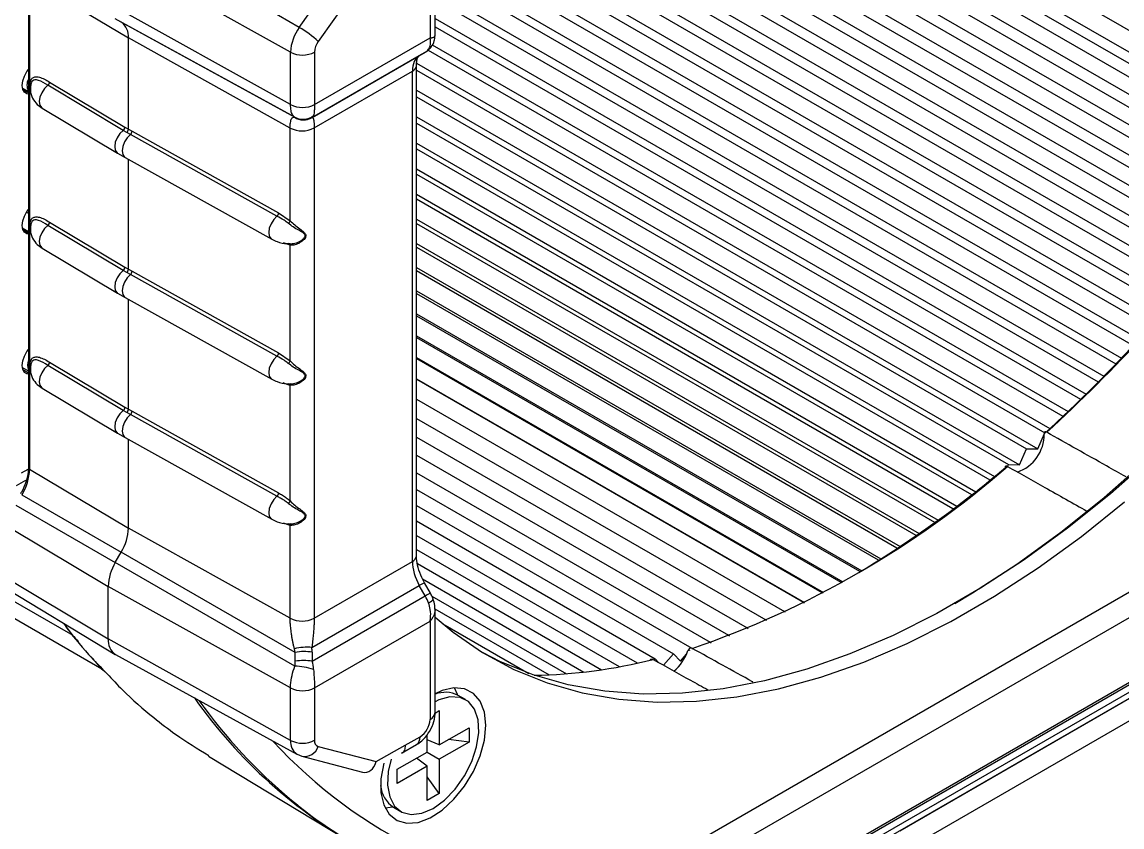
# Model space of a CAD drawing. Extents: x 6 to 134, y 3 to 97.
# Drawn here: x 21.025 to 24.871, y 68.674 to 71.49 of the extents above; entities that cross this region are included whole.
import ezdxf

# ---------------------------------------------------------------- set-up
doc = ezdxf.new("R2010")
doc.units = 0
doc.header["$MEASUREMENT"] = 0
doc.layers.add('OBJECT', color=7, linetype='CONTINUOUS')

msp = doc.modelspace()

# ---------------------------------------------------------------- linework, layer by layer
at = {"layer": 'OBJECT'}
for p, q in [((22.4914, 72.8488), (25.5259, 71.0971)), ((22.4622, 72.7893), (25.4692, 71.0534)), ((22.4473, 72.7583), (25.4635, 71.0171)), ((22.4298, 72.7212), (25.4201, 70.995)), ((22.4079, 72.6737), (25.4103, 70.9404)), ((22.3915, 72.6374), (25.367, 70.9196)), ((22.3699, 72.5887), (25.3562, 70.8647)), ((22.3546, 72.5532), (25.313, 70.8453)), ((22.3192, 72.4686), (25.2561, 70.7732)), ((22.3335, 72.5033), (25.3011, 70.7901)), ((22.2986, 72.4176), (25.2249, 70.7283)), ((22.2853, 72.3838), (25.2021, 70.7)), ((22.2653, 72.3316), (25.1678, 70.656)), ((22.253, 72.2988), (25.1453, 70.6292)), ((22.2336, 72.2455), (25.1098, 70.585)), ((22.2223, 72.2137), (25.0876, 70.5595)), ((22.2035, 72.1592), (25.051, 70.5154)), ((22.1931, 72.1284), (25.0292, 70.4912)), ((22.1656, 72.0431), (24.97, 70.4242)), ((22.175, 72.0728), (24.9914, 70.447)), ((21.9941, 71.471), (21.3611, 71.8392)), ((22.4515, 71.7781), (22.4515, 71.4345)), ((22.4691, 71.4418), (22.4691, 71.8026)), ((22.4691, 71.8012), (24.931, 70.38)), ((21.9636, 71.3843), (21.3261, 71.7397)), ((21.9941, 71.471), (22.1962, 71.7572)), ((22.4691, 71.7677), (24.91, 70.3586)), ((22.2628, 71.7079), (22.0607, 71.4217)), ((22.4691, 71.7004), (24.8698, 70.3145)), ((22.4691, 71.6685), (24.8494, 70.2944)), ((21.0472, 71.6469), (21.0472, 69.9317)), ((21.0514, 71.6409), (21.3969, 71.4344)), ((21.0514, 71.6409), (21.0514, 69.9257)), ((22.4691, 71.6006), (24.808, 70.2504)), ((21.9636, 71.201), (21.3261, 71.5564)), ((22.4691, 71.5704), (24.7882, 70.2317)), ((21.9788, 71.1567), (21.351, 71.5014)), ((21.372, 71.4893), (21.351, 71.5014)), ((21.9799, 71.1555), (21.372, 71.4893)), ((22.4691, 71.502), (24.7456, 70.1878)), ((22.4691, 71.4735), (24.7263, 70.1704)), ((21.9624, 71.1191), (21.3969, 71.4344)), ((21.3969, 71.115), (21.3969, 71.4344)), ((22.0477, 71.2014), (22.4515, 71.4345)), ((22.4447, 71.3919), (24.6639, 70.1108)), ((22.4595, 71.4102), (24.6825, 70.1269)), ((21.9636, 71.201), (21.9636, 71.3843)), ((22.0385, 71.1555), (22.4139, 71.3722)), ((22.0395, 71.1561), (22.4346, 71.3842)), ((22.0477, 71.3848), (22.0477, 71.2014)), ((22.4139, 71.3722), (22.4346, 71.3842)), ((22.0465, 71.1195), (22.3897, 71.3177)), ((22.3897, 69.6024), (22.3897, 71.3177)), ((22.4041, 69.6224), (22.4041, 71.3377)), ((22.4041, 71.321), (24.601, 70.0528)), ((22.4046, 71.3458), (24.6189, 70.0675)), ((21.121, 71.2799), (21.3847, 71.1222)), ((21.026, 71.2587), (21.0472, 71.2465)), ((21.0472, 71.2417), (21.0276, 71.253)), ((21.3787, 71.1108), (21.115, 71.2685)), ((22.4041, 71.2513), (24.5767, 69.9971)), ((22.4041, 71.228), (24.5376, 69.9963)), ((21.0953, 71.1887), (21.3591, 71.031)), ((21.3847, 71.1222), (21.3969, 71.115)), ((21.9771, 71.1565), (21.9799, 71.1555)), ((21.9799, 71.1555), (21.9803, 71.1557)), ((22.0395, 71.1561), (22.0392, 71.1559)), ((22.4041, 71.158), (24.5124, 69.9409)), ((22.4041, 71.1364), (24.4737, 69.9416)), ((21.391, 71.1035), (21.3787, 71.1108)), ((21.4036, 71.0965), (21.391, 71.1035)), ((21.3969, 71.115), (21.4094, 71.108)), ((21.9163, 70.8107), (21.4036, 71.0965)), ((21.4094, 71.108), (21.9221, 70.8222)), ((21.9624, 70.7941), (21.9624, 71.1191)), ((22.0465, 71.1195), (22.0465, 69.4043)), ((22.4041, 71.0661), (24.4251, 69.8994)), ((22.4041, 71.0463), (24.4095, 69.8886)), ((18.223, 71.0058), (21.3034, 69.2275)), ((18.2913, 71.0252), (21.2029, 69.3444)), ((21.3591, 71.031), (21.3851, 71.016)), ((21.3851, 71.016), (21.8978, 70.7302)), ((21.3969, 70.625), (21.3969, 71.0094)), ((22.4041, 70.9758), (24.3597, 69.8468)), ((22.4041, 70.9578), (24.345, 69.8373)), ((22.4041, 70.8871), (24.2939, 69.7961)), ((22.4041, 70.8709), (24.2801, 69.7878)), ((21.0406, 70.8246), (21.0472, 70.8208)), ((21.9221, 70.8222), (21.9624, 70.7941)), ((21.3787, 70.6209), (21.115, 70.7786)), ((21.121, 70.79), (21.3847, 70.6323)), ((22.4041, 70.8), (24.2279, 69.7471)), ((22.4041, 70.7856), (24.215, 69.7402)), ((21.0258, 70.7699), (21.0472, 70.7576)), ((21.0472, 70.7518), (21.0276, 70.7631)), ((21.0953, 70.6988), (21.3591, 70.5411)), ((21.9624, 70.7087), (21.9394, 70.7171)), ((21.9624, 70.3042), (21.9624, 70.7087)), ((22.4041, 70.7147), (24.1615, 69.7001)), ((22.4041, 70.7021), (24.1497, 69.6944)), ((21.391, 70.6136), (21.3787, 70.6209)), ((21.3847, 70.6323), (21.3969, 70.625)), ((21.3969, 70.625), (21.4094, 70.6181)), ((22.4041, 70.6311), (24.095, 69.655)), ((22.4041, 70.6204), (24.0843, 69.6504)), ((21.4036, 70.6065), (21.391, 70.6136)), ((21.9163, 70.3207), (21.4036, 70.6065)), ((21.4094, 70.6181), (21.9221, 70.3322)), ((22.4041, 70.5494), (24.0283, 69.6118)), ((21.3591, 70.5411), (21.3851, 70.5261)), ((21.3851, 70.5261), (21.8978, 70.2403)), ((21.3969, 70.1351), (21.3969, 70.5195)), ((22.4041, 70.5405), (24.0187, 69.6084)), ((22.4041, 70.4696), (23.9614, 69.5705)), ((22.4041, 70.4625), (23.953, 69.5683)), ((22.4041, 70.3917), (23.8945, 69.5313)), ((22.4041, 70.3865), (23.8874, 69.5302)), ((21.9221, 70.3322), (21.9624, 70.3042)), ((22.4041, 70.3158), (23.8275, 69.4941)), ((22.4041, 70.3125), (23.8217, 69.4941)), ((21.0256, 70.2816), (21.0472, 70.2691)), ((21.3787, 70.131), (21.115, 70.2887)), ((21.121, 70.3001), (21.3847, 70.1424)), ((24.8494, 70.2944), (24.851, 70.2947)), ((21.0472, 70.2619), (21.0276, 70.2732)), ((22.4041, 70.242), (23.7604, 69.459)), ((22.4041, 70.2406), (23.7561, 69.46)), ((21.0953, 70.2088), (21.3591, 70.0512)), ((21.9624, 69.8143), (21.9624, 70.2188)), ((24.7882, 70.2317), (24.7898, 70.2319)), ((22.4041, 70.1707), (23.6906, 69.428)), ((24.7263, 70.1704), (24.728, 70.1707)), ((21.391, 70.1237), (21.3787, 70.131)), ((21.3847, 70.1424), (21.3969, 70.1351)), ((21.4036, 70.1166), (21.391, 70.1237)), ((21.3969, 70.1351), (21.4094, 70.1281)), ((21.4094, 70.1281), (21.9221, 69.8423)), ((21.9163, 69.8308), (21.4036, 70.1166)), ((22.4041, 70.103), (23.6253, 69.398)), ((24.6639, 70.1108), (24.6657, 70.111)), ((21.3591, 70.0512), (21.3851, 70.0362)), ((24.5767, 69.9971), (24.5998, 70.05)), ((24.601, 70.0528), (24.6029, 70.0529)), ((21.3851, 70.0362), (21.8978, 69.7503)), ((21.3969, 69.7191), (21.3969, 70.0296)), ((22.4041, 70.0375), (23.5602, 69.3701)), ((22.4041, 69.9743), (23.4953, 69.3443)), ((24.5124, 69.9409), (24.5376, 69.9963)), ((24.5376, 69.9963), (24.5767, 69.9971)), ((25.6881, 69.9518), (23.3042, 68.5756)), ((24.4709, 69.9355), (24.4737, 69.9416)), ((24.4737, 69.9416), (24.5124, 69.9409)), ((21.0234, 69.9123), (21.0468, 69.9258)), ((21.0514, 69.9257), (21.3969, 69.7191)), ((22.4041, 69.9133), (23.4306, 69.3207)), ((23.3473, 68.5121), (25.754, 69.9015)), ((21.0057, 69.8683), (21.0385, 69.8872)), ((22.4041, 69.8547), (23.3664, 69.2992)), ((24.4095, 69.8886), (24.4118, 69.8885)), ((21.0247, 69.836), (21.372, 69.6355)), ((24.345, 69.8373), (24.3473, 69.8371)), ((21.0037, 69.7996), (21.351, 69.5991)), ((22.4041, 69.7984), (23.3025, 69.2798)), ((24.2801, 69.7878), (24.2826, 69.7875)), ((21.9624, 69.7289), (21.9394, 69.7372)), ((22.4041, 69.7446), (23.239, 69.2626)), ((25.9797, 69.7711), (23.6268, 68.4128)), ((23.6924, 68.4295), (25.9756, 69.7476)), ((24.215, 69.7402), (24.2176, 69.7397)), ((20.9807, 69.722), (21.3261, 69.5155)), ((21.9624, 69.4039), (21.3969, 69.7191)), ((21.9624, 69.4039), (21.9624, 69.7289)), ((22.4041, 69.6932), (23.176, 69.2476)), ((23.3394, 68.281), (25.7687, 69.6834)), ((23.3432, 68.2751), (25.772, 69.6772)), ((24.1497, 69.6944), (24.1524, 69.6938)), ((20.7557, 69.6381), (21.3503, 69.2776)), ((20.8283, 69.6297), (21.3261, 69.3322)), ((21.351, 69.5991), (21.372, 69.6355)), ((21.9799, 69.2846), (21.372, 69.6355)), ((22.4041, 69.6443), (23.1134, 69.2347)), ((24.0843, 69.6504), (24.087, 69.6497)), ((21.9788, 69.2367), (21.351, 69.5991)), ((22.0465, 69.4043), (22.3897, 69.6024)), ((22.4075, 69.5958), (23.0515, 69.2241)), ((24.0187, 69.6084), (24.0215, 69.6075)), ((23.953, 69.5683), (23.9559, 69.5673)), ((21.9636, 69.1601), (21.3261, 69.5155)), ((21.3261, 69.3322), (21.3261, 69.5155)), ((22.0385, 69.3017), (22.4139, 69.5185)), ((22.4346, 69.4819), (22.4139, 69.5185)), ((22.4253, 69.5417), (22.9898, 69.2159)), ((22.4528, 69.4918), (22.4321, 69.5284)), ((23.8874, 69.5302), (23.8903, 69.529)), ((24.0945, 68.6608), (25.5749, 69.5154)), ((22.0395, 69.2538), (22.4346, 69.4819)), ((22.4579, 69.4817), (22.9286, 69.2099)), ((23.8217, 69.4941), (23.8248, 69.4927)), ((22.4681, 69.4371), (22.8681, 69.2061)), ((22.4691, 69.0746), (22.4691, 69.4354)), ((23.6906, 69.428), (23.6938, 69.4261)), ((23.7561, 69.46), (23.7592, 69.4584)), ((25.609, 69.4558), (24.1286, 68.6012)), ((22.0477, 69.1605), (22.4515, 69.3937)), ((22.4515, 69.3937), (22.4515, 69.0501)), ((23.6253, 69.398), (23.6285, 69.3959)), ((22.4958, 69.385), (22.7969, 69.2112)), ((23.5602, 69.3701), (23.5634, 69.3678)), ((21.9636, 68.9768), (21.3261, 69.3322)), ((23.4306, 69.3207), (23.434, 69.3178)), ((23.4953, 69.3443), (23.4986, 69.3417)), ((21.3518, 69.2768), (21.9859, 68.9286)), ((21.9799, 69.2846), (21.9771, 69.2975)), ((21.9803, 69.2534), (21.9799, 69.2846)), ((22.0392, 69.285), (22.0395, 69.2538)), ((23.2676, 69.2399), (23.3025, 69.2798)), ((23.3025, 69.2798), (23.3278, 69.2536)), ((23.3278, 69.2536), (23.3485, 69.278)), ((23.3536, 69.2908), (23.3614, 69.2932)), ((23.3664, 69.2992), (23.3698, 69.2959)), ((23.176, 69.2476), (23.1763, 69.2472)), ((23.2349, 69.2581), (23.239, 69.2626)), ((23.239, 69.2626), (23.2509, 69.2492)), ((23.0515, 69.2241), (23.0515, 69.2241)), ((23.1134, 69.2347), (23.1136, 69.2345)), ((21.9636, 68.9768), (21.9636, 69.1601)), ((22.0477, 69.1605), (22.0477, 68.9772)), ((22.5755, 69.1193), (22.5494, 69.1343)), ((22.4691, 69.0723), (22.484, 69.081)), ((22.484, 69.081), (22.484, 68.9609)), ((22.484, 68.9609), (22.588, 69.0209)), ((22.588, 69.0209), (22.588, 68.9711)), ((22.365, 68.9596), (22.4165, 68.9894)), ((22.4409, 68.936), (22.4409, 68.9963)), ((22.484, 68.9609), (22.4409, 68.9789)), ((22.588, 68.9711), (22.484, 68.9111)), ((22.588, 68.9711), (22.5159, 68.9793)), ((21.9866, 68.929), (22.0031, 68.9217)), ((22.0607, 68.9553), (22.2628, 68.9024)), ((22.2628, 68.9024), (22.365, 68.9596)), ((22.337, 68.876), (22.4409, 68.936)), ((22.3519, 68.9318), (22.4041, 68.9619)), ((22.3525, 68.9322), (22.353, 68.9324)), ((22.4409, 68.936), (22.484, 68.9111)), ((21.6765, 68.9221), (22.1509, 68.6345)), ((22.0031, 68.9217), (22.2158, 68.8661)), ((22.4409, 68.8862), (22.4038, 68.9146)), ((22.484, 68.9111), (22.484, 68.7911)), ((22.4409, 68.8862), (22.337, 68.8262)), ((22.337, 68.8262), (22.337, 68.876)), ((22.4409, 68.7662), (22.4409, 68.8862)), ((22.484, 68.7911), (22.4409, 68.8494)), ((22.484, 68.7911), (22.4409, 68.7662)), ((22.2945, 68.7403), (22.3214, 68.7441)), ((22.3234, 68.7429), (22.3495, 68.7279))]:
    msp.add_line(p, q, dxfattribs=at)
at = {"layer": 'OBJECT', "flags": 128}
for points in [[(24.2862, 69.4555), (24.3487, 69.4929), (24.5032, 69.5936), (24.6568, 69.7051), (24.8087, 69.827), (24.9585, 69.9588), (25.1055, 70.1), (25.249, 70.25), (25.3885, 70.4081), (25.5234, 70.5737), (25.6532, 70.7462), (25.7773, 70.9247), (25.8952, 71.1087), (26.0064, 71.2973), (26.1105, 71.4898), (26.207, 71.6853)], [(22.4464, 71.3945), (22.4526, 71.3991), (22.4557, 71.4026)], [(21.0472, 71.2377), (21.042, 71.2386), (21.033, 71.2442), (21.0272, 71.2543), (21.0252, 71.268), (21.0272, 71.2839), (21.033, 71.3007), (21.042, 71.3167), (21.0472, 71.3236)], [(21.115, 71.2685), (21.1032, 71.2571), (21.0935, 71.2426), (21.0872, 71.2268), (21.085, 71.2115), (21.0872, 71.1987), (21.0935, 71.1899), (21.0953, 71.1887)], [(21.3787, 71.1108), (21.3669, 71.0995), (21.3573, 71.085), (21.351, 71.0691), (21.3488, 71.0539), (21.351, 71.0411), (21.3573, 71.0323), (21.3591, 71.031)], [(21.4036, 71.0965), (21.3922, 71.0849), (21.3829, 71.0702), (21.3768, 71.0542), (21.3747, 71.0389), (21.3768, 71.0261), (21.3829, 71.0175), (21.3851, 71.016)], [(21.0472, 70.7478), (21.042, 70.7487), (21.033, 70.7542), (21.0272, 70.7643), (21.0252, 70.778), (21.0272, 70.794), (21.033, 70.8108), (21.042, 70.8268), (21.0472, 70.8336)], [(21.115, 70.7786), (21.1032, 70.7672), (21.0935, 70.7527), (21.0872, 70.7369), (21.085, 70.7216), (21.0872, 70.7088), (21.0935, 70.7), (21.0953, 70.6988)], [(21.9163, 70.8107), (21.9049, 70.799), (21.8956, 70.7844), (21.8895, 70.7684), (21.8874, 70.7531), (21.8895, 70.7403), (21.8956, 70.7316), (21.8978, 70.7302)], [(21.3787, 70.6209), (21.3669, 70.6095), (21.3573, 70.595), (21.351, 70.5792), (21.3488, 70.564), (21.351, 70.5511), (21.3573, 70.5423), (21.3591, 70.5411)], [(21.4036, 70.6065), (21.3922, 70.5949), (21.3829, 70.5802), (21.3768, 70.5643), (21.3747, 70.549), (21.3768, 70.5362), (21.3829, 70.5275), (21.3851, 70.5261)], [(21.0472, 70.2579), (21.042, 70.2587), (21.033, 70.2643), (21.0272, 70.2744), (21.0252, 70.2881), (21.0272, 70.3041), (21.033, 70.3209), (21.042, 70.3369), (21.0472, 70.3437)], [(21.9163, 70.3207), (21.9049, 70.3091), (21.8956, 70.2944), (21.8895, 70.2785), (21.8874, 70.2632), (21.8895, 70.2504), (21.8956, 70.2417), (21.8978, 70.2403)], [(21.115, 70.2887), (21.1032, 70.2773), (21.0935, 70.2628), (21.0872, 70.247), (21.085, 70.2317), (21.0872, 70.2189), (21.0935, 70.2101), (21.0953, 70.2088)], [(21.3787, 70.131), (21.3669, 70.1196), (21.3573, 70.1051), (21.351, 70.0893), (21.3488, 70.074), (21.351, 70.0612), (21.3573, 70.0524), (21.3591, 70.0512)], [(21.4036, 70.1166), (21.3922, 70.105), (21.3829, 70.0903), (21.3768, 70.0744), (21.3747, 70.0591), (21.3768, 70.0463), (21.3829, 70.0376), (21.3851, 70.0362)], [(24.9793, 69.9694), (24.8313, 69.8392), (24.6811, 69.7187), (24.5294, 69.6086), (24.3767, 69.5091), (24.2238, 69.4208), (24.0711, 69.344), (23.9194, 69.279), (23.7692, 69.2261), (23.6212, 69.1855), (23.476, 69.1573), (23.3342, 69.1417), (23.1964, 69.1388), (23.0631, 69.1486), (22.9349, 69.1709), (22.8123, 69.2058), (22.6958, 69.2531), (22.6374, 69.2827)], [(21.9163, 69.8308), (21.9049, 69.8192), (21.8956, 69.8045), (21.8895, 69.7885), (21.8874, 69.7732), (21.8895, 69.7605), (21.8956, 69.7518), (21.8978, 69.7503)], [(22.4691, 69.4083), (22.5319, 69.3558), (22.6347, 69.2844), (22.7446, 69.2249), (22.8611, 69.1776), (22.9837, 69.1427), (23.1119, 69.1204), (23.2452, 69.1107), (23.383, 69.1136), (23.5248, 69.1291), (23.67, 69.1573), (23.818, 69.1979), (23.9681, 69.2508), (24.1199, 69.3158), (24.2725, 69.3926), (24.4255, 69.4809), (24.5782, 69.5804), (24.7299, 69.6906), (24.8801, 69.811)], [(22.4464, 69.4576), (22.4526, 69.4613), (22.4574, 69.4647), (22.4607, 69.4677), (22.4624, 69.4701), (22.4625, 69.4717)], [(22.6463, 69.0297), (22.6414, 69.0758), (22.6268, 69.1137), (22.6033, 69.1413), (22.5723, 69.1573), (22.5353, 69.1606), (22.4944, 69.1511), (22.4691, 69.1396)], [(22.5474, 69.1355), (22.547, 69.1368), (22.5372, 69.1607)], [(22.4625, 68.739), (22.5022, 68.7678), (22.5395, 68.8063), (22.5719, 68.8522), (22.5974, 68.9026), (22.6145, 68.9543), (22.622, 69.0041), (22.6194, 69.0488), (22.6071, 69.0856), (22.5856, 69.1123), (22.5564, 69.1271), (22.5213, 69.1291), (22.4825, 69.1182), (22.4691, 69.1118)], [(22.2899, 68.8971), (22.2897, 68.8965), (22.2799, 68.8428), (22.2799, 68.7935), (22.2897, 68.7512), (22.3089, 68.7182), (22.3363, 68.6963), (22.3705, 68.6867), (22.4097, 68.6898), (22.4518, 68.7055), (22.4944, 68.7329), (22.5353, 68.7707), (22.5723, 68.8167), (22.6033, 68.8684), (22.6268, 68.9231), (22.6414, 68.9779), (22.6463, 69.0297), (22.6463, 69.0297)], [(22.3156, 68.9115), (22.3055, 68.8675), (22.303, 68.8199), (22.3105, 68.7788), (22.3275, 68.7468), (22.3531, 68.7259), (22.3855, 68.7174), (22.4227, 68.7219), (22.4625, 68.739)]]:
    msp.add_lwpolyline(points, dxfattribs=at)
at = {"layer": 'OBJECT'}
for centre, radius, start, end in [((21.3368, 71.4403), 0.0604, 354.3796, 54.302), ((22.1208, 71.3777), 0.1573, 143.6507, 177.5996), ((21.8066, 71.148), 0.3735, 47.127, 59.8681), ((22.1147, 71.382), 0.067, 143.6507, 177.5996), ((22.0053, 71.4669), 0.0925, 243.2338, 297.3435), ((22.3794, 71.3402), 0.0248, 294.5237, 353.2378), ((21.0875, 71.2693), 0.0455, 152.3295, 207.6705), ((21.1056, 71.2807), 0.0154, 307.4996, 356.9977), ((22.0053, 71.2835), 0.0925, 243.2338, 297.3435), ((22.0072, 71.2084), 0.059, 241.2512, 308.8172), ((21.3694, 71.123), 0.0154, 307.4996, 356.9977), ((22.0086, 71.2073), 0.0598, 238.2178, 299.9634), ((22.0092, 71.2078), 0.06, 240.8121, 299.9992), ((22.0095, 71.208), 0.06, 240.8121, 299.9992), ((21.3935, 71.1088), 0.0159, 309.4094, 357.1985), ((22.004, 71.2016), 0.0925, 243.2338, 297.3435), ((21.9062, 70.8229), 0.0159, 309.4094, 357.1985), ((21.1056, 70.7908), 0.0154, 307.4996, 356.9977), ((21.9412, 70.8036), 0.0232, 309.3998, 335.8644), ((20.9742, 74.02), 5.3764, 312.3866, 322.7909), ((20.9959, 74.0083), 5.3552, 312.4139, 322.7899), ((21.9557, 70.7077), 0.0068, 8.5811, 87.7434), ((21.3694, 70.6331), 0.0154, 307.4996, 356.9977), ((21.3935, 70.6188), 0.0159, 309.4094, 357.1985), ((21.9062, 70.333), 0.0159, 309.4094, 357.1985), ((21.0903, 70.2895), 0.0461, 159.1305, 200.8695), ((21.1056, 70.3009), 0.0154, 307.4996, 356.9977), ((21.9412, 70.3137), 0.0232, 309.3998, 335.8644), ((21.9557, 70.2178), 0.0068, 8.5811, 87.7434), ((21.3694, 70.1432), 0.0154, 307.4996, 356.9977), ((21.3935, 70.1289), 0.0159, 309.4094, 357.1985), ((24.4607, 70.0458), 0.1379, 288.7009, 1.3331), ((21.0546, 69.9324), 0.00743, 185.362, 244.6121), ((22.2908, 72.4386), 3.3197, 288.9375, 311.0571), ((21.9152, 72.9497), 3.9503, 301.1039, 310.1974), ((20.8658, 69.932), 0.1857, 328.8563, 358.0435), ((21.9062, 69.8431), 0.0159, 309.4094, 357.1985), ((21.9412, 69.8238), 0.0232, 309.3998, 335.8644), ((21.2238, 69.7251), 0.1731, 328.8563, 358.0435), ((21.9557, 69.7278), 0.0068, 8.5811, 87.7434), ((22.3806, 69.6241), 0.0235, 292.8092, 355.8707), ((21.4992, 69.5096), 0.1731, 148.8563, 178.0435), ((22.6479, 69.1115), 0.4694, 117.3683, 119.8964), ((22.6645, 69.0822), 0.4611, 117.3397, 119.9135), ((22.004, 69.4864), 0.0925, 243.2338, 297.3435), ((21.3872, 69.3268), 0.0613, 174.9697, 234.6688), ((22.0206, 69.1147), 0.1879, 84.5387, 103.3765), ((22.0108, 69.1168), 0.1706, 80.4117, 100.4201), ((23.2, 69.3437), 0.1624, 309.6913, 340.979), ((21.9691, 68.9979), 0.239, 71.6864, 87.6573), ((22.0111, 69.0856), 0.1706, 80.4117, 100.4201), ((22.787, 71.0109), 1.8064, 270.9004, 284.2404), ((22.0053, 69.2427), 0.0925, 243.2338, 297.3435), ((23.074, 70.1439), 1.7689, 215.1641, 240.8658), ((22.5051, 69.0483), 0.0967, 62.7487, 111.8689), ((23.1421, 70.1819), 1.8387, 215.4038, 230.266), ((22.3755, 69.0535), 0.0761, 302.6055, 357.3945), ((22.4404, 69.0766), 0.0288, 292.8092, 355.8707), ((23.1564, 70.1207), 1.699, 222.4264, 266.5735), ((22.0167, 68.9721), 0.0533, 174.9466, 234.9688), ((22.0053, 69.0593), 0.0925, 243.2338, 297.3435), ((22.068, 68.9744), 0.0205, 172.1125, 249.1423), ((22.3871, 68.9862), 0.0296, 305.0752, 6.237), ((22.0123, 68.9722), 0.0513, 259.6086, 340.7095), ((22.3801, 68.8276), 0.1019, 185.1226, 236.2174), ((23.0398, 70.0674), 1.6853, 230.452, 251.8516)]:
    msp.add_arc(centre, radius, start, end, dxfattribs=at)
for centre, major_axis, ratio, start_param, end_param in [((22.3752, 71.4884), (-0.0591, 0.1045), 0.571388, 3.146732, 3.373108), ((22.4725, 71.2675), (-0.0578, 0.1052), 0.563022, 0.011781, 0.797179), ((21.9488, 71.2423), (0.0931, -0.0843), 0.270168, 6.196621, 6.427191), ((21.9195, 71.1899), (0.0607, -0.0342), 0.010626, 6.276979, 6.507549), ((21.8467, 71.0448), (0.1925, 0.1111), 0.00007, 6.197181, 6.270648), ((22.4725, 69.5522), (-0.0578, 0.1052), 0.563022, 0.797179, 1.582577), ((22.3752, 69.4476), (-0.0591, 0.1045), 0.571388, 4.491152, 4.717528), ((21.8467, 69.3934), (-0.1361, 0.2357), 0.577247, 3.93937, 4.012837), ((21.9195, 69.2183), (0.0432, 0.073), 0.584325, 5.285999, 5.516569), ((21.9488, 69.2014), (0.0165, 0.1312), 0.719639, 4.98106, 5.21163), ((22.2203, 68.9269), (-0.0079, 0.0617), 0.713375, 2.861478, 4.214675)]:
    msp.add_ellipse(centre, major_axis=major_axis, ratio=ratio, start_param=start_param, end_param=end_param, dxfattribs=at)
for points, knots in [([(22.4464, 71.3945), (22.4464, 71.3946), (22.4494, 71.3984), (22.4539, 71.408), (22.454, 71.4207), (22.4525, 71.43), (22.452, 71.4324), (22.4517, 71.4336), (22.4516, 71.4341), (22.4516, 71.4343), (22.4516, 71.4344), (22.4515, 71.4345)], [0, 0, 0, 0, 0.005743, 0.356856, 0.829926, 0.915275, 0.964578, 0.985129, 0.992055, 0.99359, 1, 1, 1, 1]), ([(22.4515, 71.4345), (22.4516, 71.4345), (22.4533, 71.4346), (22.4561, 71.4348), (22.4605, 71.4355), (22.4648, 71.4368), (22.4679, 71.4388), (22.4693, 71.4406), (22.469, 71.4416), (22.469, 71.4418)], [0, 0, 0, 0, 0.0070115, 0.1523117, 0.2684559, 0.4956604, 0.7291313, 0.9564075, 1, 1, 1, 1]), ([(22.4556, 71.4028), (22.46, 71.4095), (22.4679, 71.4216), (22.4684, 71.4356), (22.4686, 71.4418)], [0, 0, 0, 0, 0.554492, 1, 1, 1, 1]), ([(22.4346, 71.3842), (22.4366, 71.3854), (22.4446, 71.3903), (22.451, 71.3973), (22.4557, 71.4025)], [0, 0, 0, 0, 0.254502, 1, 1, 1, 1]), ([(22.4041, 71.3377), (22.4042, 71.342), (22.4047, 71.3544), (22.4093, 71.3678), (22.4127, 71.3714), (22.4137, 71.3721), (22.414, 71.3722)], [0, 0, 0, 0, 0.179715, 0.51809, 0.864926, 1, 1, 1, 1]), ([(21.055, 71.2575), (21.0549, 71.2575), (21.0528, 71.263), (21.0525, 71.2732), (21.0544, 71.2857), (21.0605, 71.2942), (21.0707, 71.299), (21.0911, 71.2972), (21.109, 71.2869), (21.121, 71.2799)], [0, 0, 0, 0, 0.000246, 0.123481, 0.237359, 0.351271, 0.472475, 0.645944, 1, 1, 1, 1]), ([(21.0572, 71.2776), (21.0554, 71.2684), (21.0517, 71.2499), (21.0604, 71.2227), (21.0758, 71.202), (21.0893, 71.1928), (21.0953, 71.1887)], [0, 0, 0, 0, 0.265109, 0.534976, 0.790832, 1, 1, 1, 1]), ([(21.115, 71.2685), (21.104, 71.2754), (21.088, 71.2855), (21.0703, 71.2888), (21.062, 71.2851), (21.0577, 71.2805), (21.0571, 71.2763), (21.0569, 71.2755)], [0, 0, 0, 0, 0.472268, 0.688131, 0.83407, 0.968843, 1, 1, 1, 1]), ([(21.9788, 71.1567), (21.9759, 71.1592), (21.9699, 71.1643), (21.9647, 71.1796), (21.964, 71.1939), (21.9636, 71.201)], [0, 0, 0, 0, 0.32755, 0.667872, 1, 1, 1, 1]), ([(22.0477, 71.2014), (22.0476, 71.1954), (22.0474, 71.1833), (22.0459, 71.17), (22.0447, 71.1649), (22.0441, 71.1624)], [0, 0, 0, 0, 0.342113, 0.685438, 1, 1, 1, 1]), ([(21.9624, 71.1191), (21.9624, 71.1225), (21.9625, 71.1293), (21.9634, 71.1387), (21.9651, 71.147), (21.968, 71.1534), (21.9719, 71.157), (21.9754, 71.1567), (21.9771, 71.1565)], [0, 0, 0, 0, 0.113877, 0.231254, 0.393526, 0.562091, 0.778192, 1, 1, 1, 1]), ([(22.0385, 71.1555), (22.0389, 71.1556), (22.0396, 71.1559), (22.0408, 71.1555), (22.042, 71.1542), (22.043, 71.1522), (22.0439, 71.1496), (22.0446, 71.1466), (22.0453, 71.1422), (22.0458, 71.1378), (22.0462, 71.1321), (22.0465, 71.1263), (22.0465, 71.1212), (22.0465, 71.1195)], [0, 0, 0, 0, 0.107344, 0.215362, 0.324356, 0.43423, 0.490397, 0.593295, 0.682091, 0.766764, 0.824384, 0.94091, 1, 1, 1, 1]), ([(21.391, 71.1035), (21.3911, 71.1036), (21.392, 71.1044), (21.3936, 71.1061), (21.3954, 71.1089), (21.3966, 71.1121), (21.3968, 71.114), (21.3969, 71.115)], [0, 0, 0, 0, 0.047801, 0.277785, 0.518538, 0.759269, 1, 1, 1, 1]), ([(21.055, 70.7676), (21.0549, 70.7676), (21.0528, 70.773), (21.0525, 70.7833), (21.0544, 70.7957), (21.0605, 70.8043), (21.0707, 70.8091), (21.0911, 70.8073), (21.109, 70.7969), (21.121, 70.79)], [0, 0, 0, 0, 0.000246, 0.123481, 0.237359, 0.351271, 0.472475, 0.645944, 1, 1, 1, 1]), ([(21.0572, 70.7877), (21.0554, 70.7785), (21.0517, 70.76), (21.0604, 70.7328), (21.0758, 70.7121), (21.0893, 70.7029), (21.0953, 70.6988)], [0, 0, 0, 0, 0.265109, 0.534976, 0.790832, 1, 1, 1, 1]), ([(21.115, 70.7786), (21.104, 70.7855), (21.088, 70.7955), (21.0703, 70.7989), (21.062, 70.7952), (21.0577, 70.7905), (21.0571, 70.7864), (21.0569, 70.7856)], [0, 0, 0, 0, 0.472268, 0.688131, 0.83407, 0.968843, 1, 1, 1, 1]), ([(21.9559, 70.7857), (21.9509, 70.7894), (21.9377, 70.7993), (21.9245, 70.8063), (21.9163, 70.8107)], [0, 0, 0, 0, 0.376234, 1, 1, 1, 1]), ([(21.9559, 70.7145), (21.9619, 70.7143), (21.9736, 70.7138), (21.9924, 70.7201), (22.006, 70.7282), (22.0127, 70.7357), (22.0147, 70.7404), (22.0146, 70.7446), (22.0119, 70.7486), (22.0048, 70.7544), (21.9916, 70.7617), (21.9731, 70.7725), (21.9616, 70.7813), (21.9559, 70.7857)], [0, 0, 0, 0, 0.147034, 0.286472, 0.407292, 0.459965, 0.487722, 0.515322, 0.556517, 0.598195, 0.718108, 0.860956, 1, 1, 1, 1]), ([(21.9624, 70.7941), (21.9675, 70.7893), (21.9782, 70.7794), (21.9956, 70.7667), (22.008, 70.7576), (22.0145, 70.7504), (22.0169, 70.7455), (22.017, 70.7406), (22.0153, 70.7352), (22.0091, 70.7266), (21.9963, 70.717), (21.9787, 70.7092), (21.9679, 70.7089), (21.9624, 70.7087)], [0, 0, 0, 0, 0.132142, 0.271131, 0.391979, 0.436141, 0.482262, 0.51424, 0.545736, 0.602306, 0.724347, 0.860179, 1, 1, 1, 1]), ([(21.8978, 70.7302), (21.9041, 70.7272), (21.9207, 70.7193), (21.9433, 70.7137), (21.9587, 70.7147), (21.962, 70.7149)], [0, 0, 0, 0, 0.323858, 0.855246, 1, 1, 1, 1]), ([(21.391, 70.6136), (21.3911, 70.6137), (21.392, 70.6144), (21.3936, 70.6162), (21.3954, 70.619), (21.3966, 70.6221), (21.3968, 70.6241), (21.3969, 70.625)], [0, 0, 0, 0, 0.047801, 0.277785, 0.518538, 0.759269, 1, 1, 1, 1]), ([(21.055, 70.2777), (21.0549, 70.2777), (21.0528, 70.2831), (21.0525, 70.2933), (21.0544, 70.3058), (21.0605, 70.3144), (21.0707, 70.3192), (21.0911, 70.3174), (21.109, 70.307), (21.121, 70.3001)], [0, 0, 0, 0, 0.0002462, 0.1234806, 0.2373592, 0.3512706, 0.472475, 0.6459436, 1, 1, 1, 1]), ([(21.9559, 70.2957), (21.9509, 70.2995), (21.9377, 70.3094), (21.9245, 70.3164), (21.9163, 70.3207)], [0, 0, 0, 0, 0.376234, 1, 1, 1, 1]), ([(21.0572, 70.2978), (21.0554, 70.2886), (21.0517, 70.2701), (21.0604, 70.2429), (21.0758, 70.2222), (21.0893, 70.213), (21.0953, 70.2088)], [0, 0, 0, 0, 0.265109, 0.534976, 0.790832, 1, 1, 1, 1]), ([(21.115, 70.2887), (21.104, 70.2956), (21.088, 70.3056), (21.0703, 70.309), (21.062, 70.3053), (21.0577, 70.3006), (21.0571, 70.2964), (21.0569, 70.2956)], [0, 0, 0, 0, 0.472268, 0.688131, 0.83407, 0.968843, 1, 1, 1, 1]), ([(21.9559, 70.2246), (21.9619, 70.2243), (21.9736, 70.2239), (21.9924, 70.2302), (22.006, 70.2383), (22.0127, 70.2458), (22.0147, 70.2505), (22.0146, 70.2547), (22.0119, 70.2587), (22.0048, 70.2645), (21.9916, 70.2718), (21.9731, 70.2826), (21.9616, 70.2914), (21.9559, 70.2957)], [0, 0, 0, 0, 0.147034, 0.286472, 0.407292, 0.459965, 0.487722, 0.515322, 0.556517, 0.598195, 0.718108, 0.860956, 1, 1, 1, 1]), ([(21.9624, 70.3042), (21.9675, 70.2994), (21.9782, 70.2894), (21.9956, 70.2768), (22.008, 70.2676), (22.0145, 70.2605), (22.0169, 70.2556), (22.017, 70.2507), (22.0153, 70.2453), (22.0091, 70.2367), (21.9963, 70.2271), (21.9787, 70.2193), (21.9679, 70.2189), (21.9624, 70.2188)], [0, 0, 0, 0, 0.132142, 0.271131, 0.391979, 0.436141, 0.482262, 0.51424, 0.545736, 0.602306, 0.724347, 0.860179, 1, 1, 1, 1]), ([(21.8978, 70.2403), (21.9041, 70.2373), (21.9207, 70.2294), (21.9433, 70.2238), (21.9587, 70.2247), (21.962, 70.2249)], [0, 0, 0, 0, 0.323858, 0.855246, 1, 1, 1, 1]), ([(21.9624, 70.2188), (21.958, 70.2198), (21.95, 70.2217), (21.9418, 70.2256), (21.938, 70.2274)], [0, 0, 0, 0, 0.548841, 1, 1, 1, 1]), ([(21.391, 70.1237), (21.3911, 70.1238), (21.392, 70.1245), (21.3936, 70.1262), (21.3954, 70.1291), (21.3966, 70.1322), (21.3968, 70.1342), (21.3969, 70.1351)], [0, 0, 0, 0, 0.0478008, 0.2777846, 0.5185381, 0.7592686, 1, 1, 1, 1]), ([(24.6079, 70.0546), (24.6067, 70.0552), (24.6044, 70.0563), (24.6016, 70.0561), (24.5996, 70.0546), (24.5987, 70.052), (24.5986, 70.0498), (24.5986, 70.049)], [0, 0, 0, 0, 0.213922, 0.427851, 0.641595, 0.855755, 1, 1, 1, 1]), ([(24.8853, 69.8985), (24.8627, 69.9112), (24.7702, 69.9633), (24.6777, 70.0154), (24.6079, 70.0546)], [0, 0, 0, 0, 0.244929, 1, 1, 1, 1]), ([(21.0472, 69.9317), (21.047, 69.9262), (21.0463, 69.9101), (21.0392, 69.8803), (21.028, 69.8543), (21.0206, 69.8412), (21.0194, 69.8391)], [0, 0, 0, 0, 0.193934, 0.570171, 0.931055, 1, 1, 1, 1]), ([(24.4649, 69.9323), (24.4644, 69.9332), (24.4636, 69.935), (24.4642, 69.9367), (24.4661, 69.9373), (24.4686, 69.9367), (24.4705, 69.9357), (24.4712, 69.9354)], [0, 0, 0, 0, 0.220055, 0.440306, 0.65624, 0.870112, 1, 1, 1, 1]), ([(24.4712, 69.9354), (24.5146, 69.9108), (24.607, 69.8586), (24.6995, 69.8065), (24.7486, 69.7788)], [0, 0, 0, 0, 0.47001, 1, 1, 1, 1]), ([(21.9559, 69.8058), (21.9535, 69.8078), (21.9486, 69.8117), (21.9394, 69.8177), (21.9285, 69.8241), (21.9204, 69.8286), (21.9163, 69.8308)], [0, 0, 0, 0, 0.187261, 0.376374, 0.687422, 1, 1, 1, 1]), ([(21.9221, 69.8423), (21.9266, 69.8398), (21.9333, 69.8359), (21.9422, 69.8302), (21.9513, 69.824), (21.9579, 69.8182), (21.9624, 69.8143)], [0, 0, 0, 0, 0.3296075, 0.4948124, 0.6595627, 1, 1, 1, 1]), ([(21.9624, 69.8143), (21.9675, 69.8094), (21.9782, 69.7995), (21.9956, 69.7868), (22.008, 69.7777), (22.0145, 69.7706), (22.0169, 69.7657), (22.017, 69.7608), (22.0153, 69.7553), (22.0091, 69.7468), (21.9963, 69.7372), (21.9787, 69.7294), (21.9679, 69.729), (21.9624, 69.7289)], [0, 0, 0, 0, 0.132142, 0.271131, 0.391979, 0.436141, 0.482262, 0.51424, 0.545736, 0.602306, 0.724347, 0.860179, 1, 1, 1, 1]), ([(21.9559, 69.7346), (21.9619, 69.7344), (21.9736, 69.734), (21.9924, 69.7402), (22.006, 69.7484), (22.0127, 69.7559), (22.0147, 69.7605), (22.0146, 69.7648), (22.0119, 69.7688), (22.0048, 69.7745), (21.9916, 69.7819), (21.9731, 69.7926), (21.9616, 69.8015), (21.9559, 69.8058)], [0, 0, 0, 0, 0.147034, 0.286472, 0.407292, 0.459965, 0.487722, 0.515322, 0.556517, 0.598195, 0.718108, 0.860956, 1, 1, 1, 1]), ([(21.8978, 69.7503), (21.9041, 69.7473), (21.9207, 69.7394), (21.9433, 69.7339), (21.9587, 69.7348), (21.962, 69.735)], [0, 0, 0, 0, 0.323858, 0.855246, 1, 1, 1, 1]), ([(22.4321, 69.5284), (22.429, 69.5342), (22.4198, 69.5516), (22.409, 69.5815), (22.4044, 69.6073), (22.4041, 69.6195), (22.4041, 69.6224)], [0, 0, 0, 0, 0.182141, 0.538412, 0.889288, 1, 1, 1, 1]), ([(22.4625, 69.4717), (22.4618, 69.4734), (22.4589, 69.4802), (22.4554, 69.4868), (22.4528, 69.4918)], [0, 0, 0, 0, 0.250782, 1, 1, 1, 1]), ([(22.4681, 69.4358), (22.4684, 69.4401), (22.4693, 69.4523), (22.4647, 69.4639), (22.4617, 69.4714)], [0, 0, 0, 0, 0.351655, 1, 1, 1, 1]), ([(22.4515, 69.3937), (22.4516, 69.3938), (22.4516, 69.394), (22.4516, 69.3942), (22.4517, 69.3947), (22.4519, 69.3959), (22.4524, 69.3992), (22.454, 69.4117), (22.4543, 69.4322), (22.4488, 69.4499), (22.4464, 69.4576)], [0, 0, 0, 0, 0.006411, 0.007946, 0.012356, 0.029422, 0.070262, 0.170738, 0.638609, 1, 1, 1, 1]), ([(22.4691, 69.4358), (22.4691, 69.435), (22.4691, 69.4325), (22.4687, 69.4283), (22.4678, 69.4233), (22.4663, 69.4183), (22.4645, 69.4134), (22.4621, 69.4085), (22.4593, 69.4037), (22.4559, 69.3988), (22.4532, 69.3955), (22.4516, 69.3938), (22.4515, 69.3937)], [0, 0, 0, 0, 0.054344, 0.169538, 0.285575, 0.397479, 0.510132, 0.625117, 0.740898, 0.860222, 0.993059, 1, 1, 1, 1]), ([(21.9771, 69.2975), (21.9763, 69.3011), (21.9745, 69.3085), (21.9721, 69.32), (21.9698, 69.3318), (21.9681, 69.3419), (21.9666, 69.3519), (21.9654, 69.3611), (21.9642, 69.3712), (21.9635, 69.3796), (21.9628, 69.3887), (21.9624, 69.3966), (21.9624, 69.4021), (21.9624, 69.4039)], [0, 0, 0, 0, 0.108197, 0.217101, 0.327035, 0.437895, 0.493769, 0.596147, 0.684524, 0.768822, 0.825923, 0.941418, 1, 1, 1, 1]), ([(22.0465, 69.4043), (22.0465, 69.4026), (22.0465, 69.3974), (22.0462, 69.3898), (22.0458, 69.3819), (22.0454, 69.3743), (22.0448, 69.3655), (22.044, 69.3557), (22.0431, 69.3456), (22.042, 69.335), (22.0409, 69.3238), (22.0397, 69.3126), (22.0389, 69.3053), (22.0385, 69.3017)], [0, 0, 0, 0, 0.057577, 0.174153, 0.233235, 0.289199, 0.392069, 0.481026, 0.565771, 0.672849, 0.780891, 0.890052, 1, 1, 1, 1]), ([(21.1692, 69.3874), (21.1732, 69.3815), (21.189, 69.3583), (21.2074, 69.3379), (21.2212, 69.3227)], [0, 0, 0, 0, 0.253973, 1, 1, 1, 1]), ([(21.1695, 69.3872), (21.1705, 69.3858), (21.1976, 69.3466), (21.2479, 69.2856), (21.3191, 69.2138), (21.3914, 69.1346), (21.4726, 69.0661), (21.5722, 68.988), (21.6386, 68.9477), (21.6777, 68.924)], [0, 0, 0, 0, 0.00722, 0.198203, 0.332986, 0.443665, 0.656803, 0.797648, 1, 1, 1, 1]), ([(23.3681, 69.2986), (23.3669, 69.2991), (23.3644, 69.3001), (23.3607, 69.2995), (23.3574, 69.2974), (23.355, 69.2943), (23.354, 69.2918), (23.3536, 69.2908)], [0, 0, 0, 0, 0.213922, 0.427851, 0.641595, 0.855755, 1, 1, 1, 1]), ([(23.5804, 69.181), (23.58, 69.1812), (23.5093, 69.2204), (23.4385, 69.2596), (23.3681, 69.2986)], [0, 0, 0, 0, 0.005166, 1, 1, 1, 1]), ([(21.271, 69.2634), (21.2771, 69.2559), (21.2907, 69.2392), (21.3059, 69.2245), (21.3143, 69.2165)], [0, 0, 0, 0, 0.450306, 1, 1, 1, 1]), ([(21.9636, 69.1601), (21.9637, 69.1636), (21.964, 69.177), (21.9677, 69.2035), (21.9752, 69.2258), (21.9788, 69.2367)], [0, 0, 0, 0, 0.149911, 0.585097, 1, 1, 1, 1]), ([(23.2217, 69.2584), (23.222, 69.2589), (23.2229, 69.2604), (23.2257, 69.2614), (23.2287, 69.2613), (23.2307, 69.2604), (23.2314, 69.26)], [0, 0, 0, 0, 0.16267, 0.485719, 0.805681, 1, 1, 1, 1]), ([(23.2314, 69.26), (23.2752, 69.2357), (23.339, 69.2002), (23.4029, 69.1648), (23.423, 69.1537)], [0, 0, 0, 0, 0.685921, 1, 1, 1, 1]), ([(22.0441, 69.2248), (22.0449, 69.2157), (22.0464, 69.1965), (22.0476, 69.1748), (22.0477, 69.1635), (22.0477, 69.1605)], [0, 0, 0, 0, 0.401578, 0.845352, 1, 1, 1, 1]), ([(22.4041, 68.9619), (22.4104, 68.9661), (22.4261, 68.9765), (22.4469, 69.0011), (22.4634, 69.0337), (22.4688, 69.0592), (22.4691, 69.0726), (22.4691, 69.0746)], [0, 0, 0, 0, 0.170734, 0.427082, 0.695076, 0.95493, 1, 1, 1, 1]), ([(22.365, 68.9596), (22.3643, 68.9538), (22.3629, 68.9422), (22.3571, 68.9332), (22.3524, 68.9322), (22.3522, 68.9322)], [0, 0, 0, 0, 0.489847, 0.979694, 1, 1, 1, 1])]:
    msp.add_open_spline(points, degree=3, knots=knots, dxfattribs=at)

doc.saveas('drawing.dxf')
